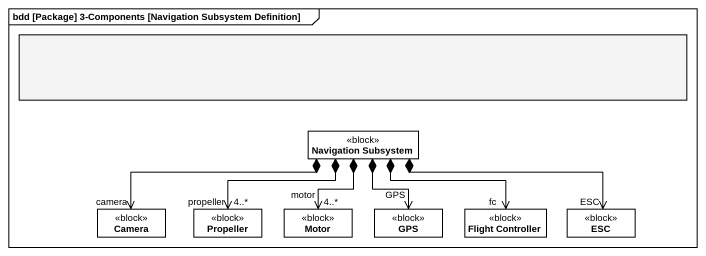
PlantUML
@startuml
mainframe bdd [Package] 3-Components [Navigation Subsystem Definition]
allowmixing
hide circle
hide empty members
rectangle " " as rectangle1 #F4F4F4
class "Navigation Subsystem" as Navigation_Subsystem <<block>>
class Camera <<block>>
class Propeller <<block>>
class Motor <<block>>
class GPS <<block>>
class "Flight Controller" as Flight_Controller <<block>>
class ESC <<block>>
Navigation_Subsystem *-left-> "camera" Camera
Navigation_Subsystem *-left-> "propeller\n4..*" Propeller
Navigation_Subsystem *--> "motor\n4..*" Motor
Navigation_Subsystem *--> "GPS" GPS
Navigation_Subsystem *-right-> "fc" Flight_Controller
Navigation_Subsystem *-right-> "ESC" ESC
@enduml
